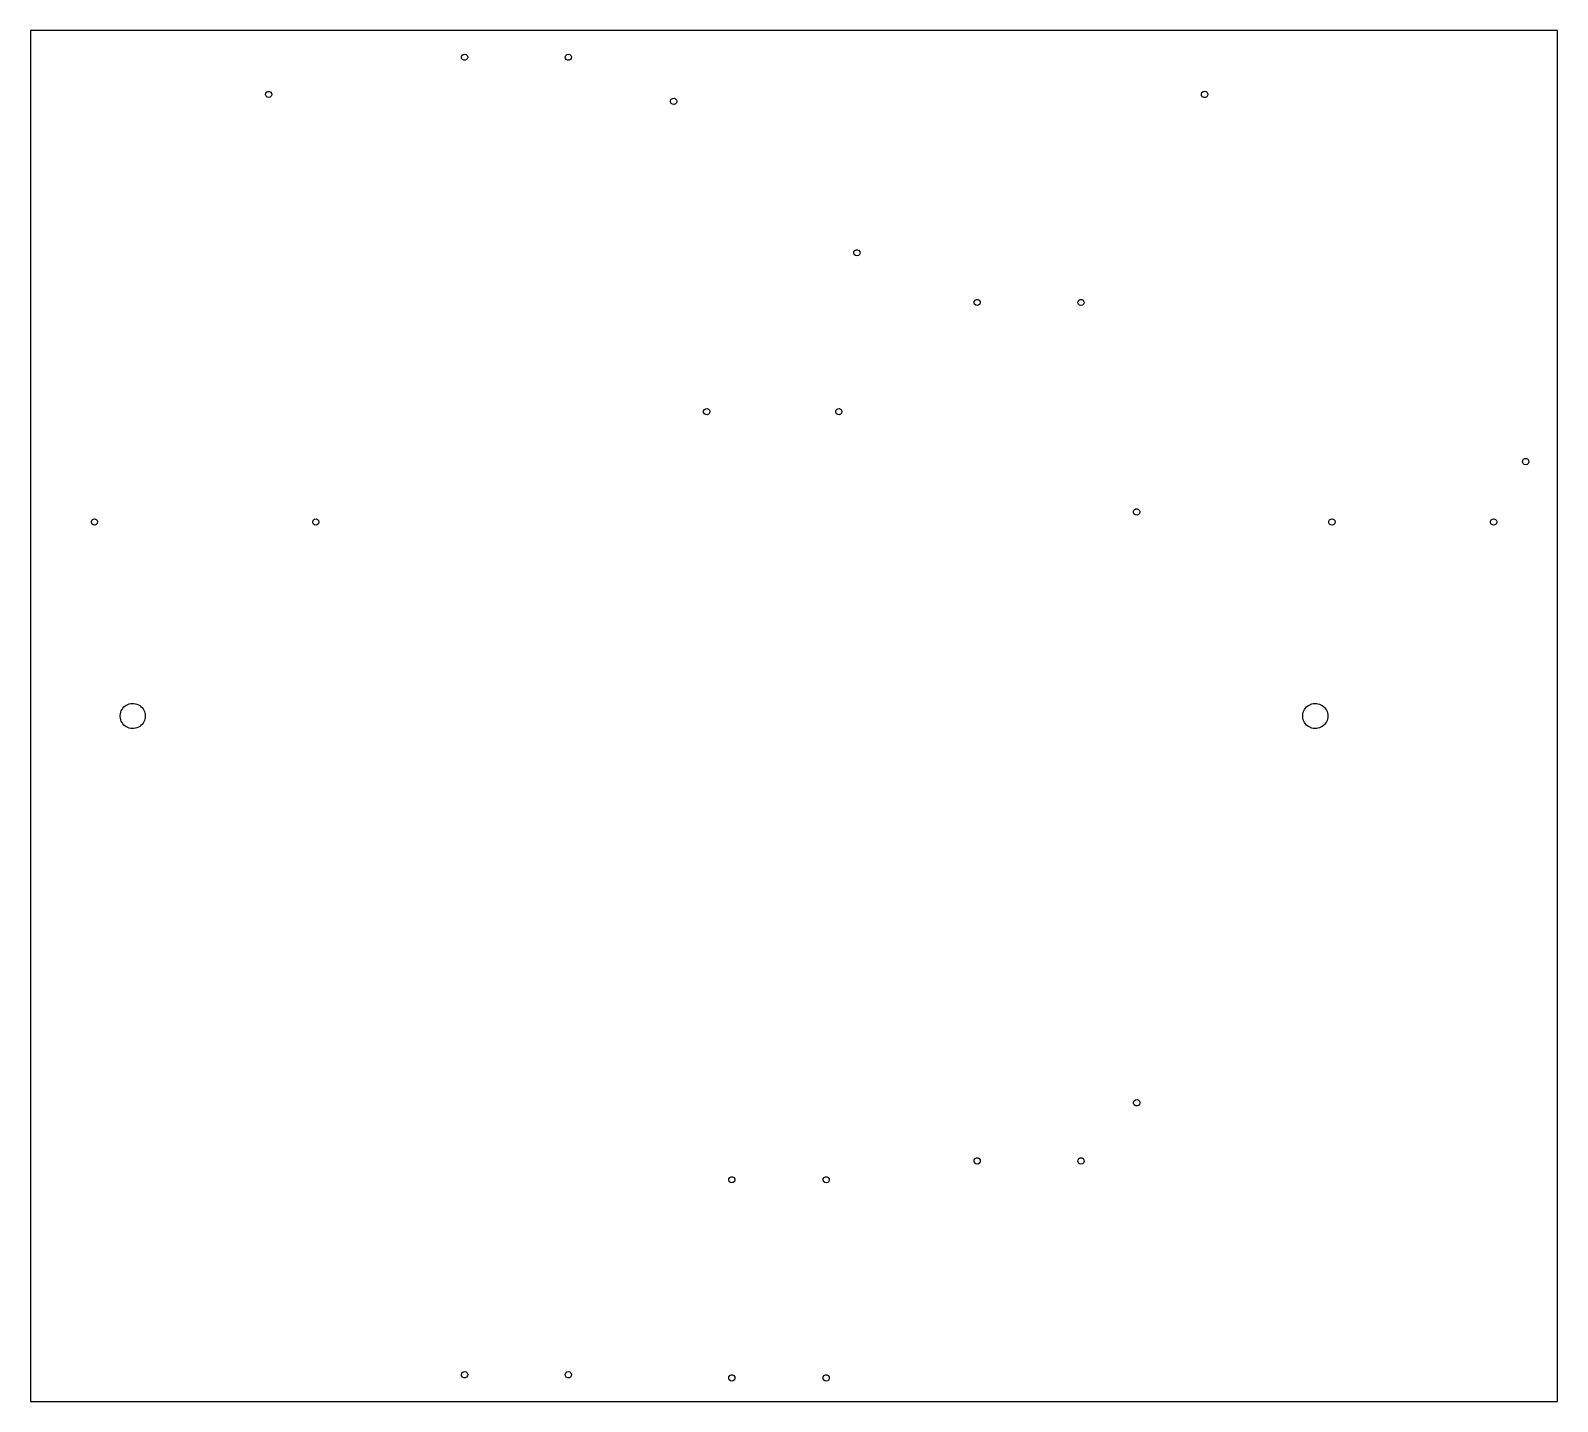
# Model space of a CAD drawing. Header units: metres. Extents: x -243 to 243, y -218 to 218.
import ezdxf

# ---------------------------------------------------------------- set-up
doc = ezdxf.new("R2010")
doc.units = ezdxf.units.M

msp = doc.modelspace()

# ---------------------------------------------------------------- linework, layer by layer
for p, q in [((242.75, 218), (-242.75, 218)), ((-242.75, 218), (-242.75, -218)), ((242.75, -218), (242.75, 218)), ((-105.743, 209.621), (-105.573, 210.068)), ((-105.685, 209.145), (-105.743, 209.621)), ((-105.413, 208.751), (-105.685, 209.145)), ((-105.573, 210.068), (-105.215, 210.385)), ((-105.215, 210.385), (-104.75, 210.5)), ((-104.75, 210.5), (-104.285, 210.385)), ((-104.285, 210.385), (-103.927, 210.068)), ((-103.815, 209.145), (-104.087, 208.751)), ((-103.927, 210.068), (-103.757, 209.621)), ((-103.757, 209.621), (-103.815, 209.145)), ((-72.7427, 209.621), (-72.573, 210.068)), ((-72.685, 209.145), (-72.7427, 209.621)), ((-72.4131, 208.751), (-72.685, 209.145)), ((-72.573, 210.068), (-72.2147, 210.385)), ((-72.2147, 210.385), (-71.75, 210.5)), ((-71.75, 210.5), (-71.2853, 210.385)), ((-71.2853, 210.385), (-70.927, 210.068)), ((-70.815, 209.145), (-71.0869, 208.751)), ((-70.927, 210.068), (-70.7573, 209.621)), ((-70.7573, 209.621), (-70.815, 209.145)), ((-104.989, 208.529), (-105.413, 208.751)), ((-104.511, 208.529), (-104.989, 208.529)), ((-104.087, 208.751), (-104.511, 208.529)), ((-71.9893, 208.529), (-72.4131, 208.751)), ((-71.5107, 208.529), (-71.9893, 208.529)), ((-71.0869, 208.751), (-71.5107, 208.529)), ((-168.043, 197.569), (-167.985, 198.045)), ((-167.873, 197.122), (-168.043, 197.569)), ((-167.985, 198.045), (-167.713, 198.439)), ((-167.515, 196.805), (-167.873, 197.122)), ((-167.713, 198.439), (-167.289, 198.661)), ((-167.05, 196.69), (-167.515, 196.805)), ((-167.289, 198.661), (-166.811, 198.661)), ((-166.585, 196.805), (-167.05, 196.69)), ((-166.811, 198.661), (-166.387, 198.439)), ((-166.227, 197.122), (-166.585, 196.805)), ((-166.387, 198.439), (-166.115, 198.045)), ((-166.057, 197.569), (-166.227, 197.122)), ((-166.115, 198.045), (-166.057, 197.569)), ((-39.2309, 195.739), (-39.0085, 196.163)), ((-39.2309, 195.261), (-39.2309, 195.739)), ((-39.0085, 194.837), (-39.2309, 195.261)), ((-39.0085, 196.163), (-38.6146, 196.435)), ((-38.6146, 194.565), (-39.0085, 194.837)), ((-38.6146, 196.435), (-38.1395, 196.493)), ((-38.1395, 194.507), (-38.6146, 194.565)), ((-38.1395, 196.493), (-37.6919, 196.323)), ((-37.6919, 194.677), (-38.1395, 194.507)), ((-37.6919, 196.323), (-37.3745, 195.965)), ((-37.3745, 195.035), (-37.6919, 194.677)), ((-37.3745, 195.965), (-37.26, 195.5)), ((-37.26, 195.5), (-37.3745, 195.035)), ((129.557, 197.811), (129.727, 198.258)), ((129.615, 197.335), (129.557, 197.811)), ((129.887, 196.941), (129.615, 197.335)), ((129.727, 198.258), (130.085, 198.575)), ((130.311, 196.719), (129.887, 196.941)), ((130.085, 198.575), (130.55, 198.69)), ((130.789, 196.719), (130.311, 196.719)), ((130.55, 198.69), (131.015, 198.575)), ((131.213, 196.941), (130.789, 196.719)), ((131.015, 198.575), (131.373, 198.258)), ((131.485, 197.335), (131.213, 196.941)), ((131.373, 198.258), (131.543, 197.811)), ((131.543, 197.811), (131.485, 197.335)), ((19.0073, 147.179), (19.065, 147.655)), ((19.177, 146.732), (19.0073, 147.179)), ((19.065, 147.655), (19.3369, 148.049)), ((19.5353, 146.415), (19.177, 146.732)), ((19.3369, 148.049), (19.7607, 148.271)), ((20, 146.3), (19.5353, 146.415)), ((19.7607, 148.271), (20.2393, 148.271)), ((20.4647, 146.415), (20, 146.3)), ((20.2393, 148.271), (20.6631, 148.049)), ((20.823, 146.732), (20.4647, 146.415)), ((20.6631, 148.049), (20.935, 147.655)), ((20.9927, 147.179), (20.823, 146.732)), ((20.935, 147.655), (20.9927, 147.179)), ((57.2573, 131.379), (57.315, 131.855)), ((57.427, 130.932), (57.2573, 131.379)), ((57.315, 131.855), (57.5869, 132.249)), ((57.5869, 132.249), (58.0107, 132.471)), ((58.0107, 132.471), (58.4893, 132.471)), ((58.4893, 132.471), (58.9131, 132.249)), ((58.9131, 132.249), (59.185, 131.855)), ((59.2427, 131.379), (59.073, 130.932)), ((59.185, 131.855), (59.2427, 131.379)), ((90.2573, 131.379), (90.315, 131.855)), ((90.427, 130.932), (90.2573, 131.379)), ((90.315, 131.855), (90.5869, 132.249)), ((90.5869, 132.249), (91.0107, 132.471)), ((91.0107, 132.471), (91.4893, 132.471)), ((91.4893, 132.471), (91.9131, 132.249)), ((91.9131, 132.249), (92.185, 131.855)), ((92.2427, 131.379), (92.073, 130.932)), ((92.185, 131.855), (92.2427, 131.379)), ((57.7853, 130.615), (57.427, 130.932)), ((58.25, 130.5), (57.7853, 130.615)), ((58.7147, 130.615), (58.25, 130.5)), ((59.073, 130.932), (58.7147, 130.615)), ((90.7853, 130.615), (90.427, 130.932)), ((91.25, 130.5), (90.7853, 130.615)), ((91.7147, 130.615), (91.25, 130.5)), ((92.073, 130.932), (91.7147, 130.615)), ((-28.7309, 97.0393), (-28.5085, 97.4631)), ((-28.5085, 97.4631), (-28.1146, 97.735)), ((-28.1146, 97.735), (-27.6395, 97.7927)), ((-27.6395, 97.7927), (-27.1919, 97.623)), ((-27.1919, 97.623), (-26.8745, 97.2647)), ((-26.8745, 97.2647), (-26.76, 96.8)), ((13.2891, 97.0393), (13.5115, 97.4631)), ((13.5115, 97.4631), (13.9054, 97.735)), ((13.9054, 97.735), (14.3805, 97.7927)), ((14.3805, 97.7927), (14.8281, 97.623)), ((14.8281, 97.623), (15.1455, 97.2647)), ((15.1455, 97.2647), (15.26, 96.8)), ((-28.7309, 96.5607), (-28.7309, 97.0393)), ((-28.5085, 96.1369), (-28.7309, 96.5607)), ((-28.1146, 95.865), (-28.5085, 96.1369)), ((-27.6395, 95.8073), (-28.1146, 95.865)), ((-27.1919, 95.977), (-27.6395, 95.8073)), ((-26.8745, 96.3353), (-27.1919, 95.977)), ((-26.76, 96.8), (-26.8745, 96.3353)), ((13.2891, 96.5607), (13.2891, 97.0393)), ((13.5115, 96.1369), (13.2891, 96.5607)), ((13.9054, 95.865), (13.5115, 96.1369)), ((14.3805, 95.8073), (13.9054, 95.865)), ((14.8281, 95.977), (14.3805, 95.8073)), ((15.1455, 96.3353), (14.8281, 95.977)), ((15.26, 96.8), (15.1455, 96.3353)), ((231.657, 80.7795), (231.715, 81.2546)), ((231.827, 80.3319), (231.657, 80.7795)), ((231.715, 81.2546), (231.987, 81.6485)), ((232.185, 80.0145), (231.827, 80.3319)), ((231.987, 81.6485), (232.411, 81.8709)), ((232.65, 79.9), (232.185, 80.0145)), ((232.411, 81.8709), (232.889, 81.8709)), ((233.115, 80.0145), (232.65, 79.9)), ((232.889, 81.8709), (233.313, 81.6485)), ((233.473, 80.3319), (233.115, 80.0145)), ((233.313, 81.6485), (233.585, 81.2546)), ((233.643, 80.7795), (233.473, 80.3319)), ((233.585, 81.2546), (233.643, 80.7795)), ((107.979, 65.1393), (108.201, 65.5631)), ((107.979, 64.6607), (107.979, 65.1393)), ((108.201, 64.2369), (107.979, 64.6607)), ((108.201, 65.5631), (108.595, 65.835)), ((108.595, 63.965), (108.201, 64.2369)), ((108.595, 65.835), (109.071, 65.8927)), ((109.071, 63.9073), (108.595, 63.965)), ((109.071, 65.8927), (109.518, 65.723)), ((109.518, 64.077), (109.071, 63.9073)), ((109.518, 65.723), (109.835, 65.3647)), ((109.835, 64.4353), (109.518, 64.077)), ((109.835, 65.3647), (109.95, 64.9)), ((109.95, 64.9), (109.835, 64.4353)), ((-223.411, 61.9393), (-223.189, 62.3631)), ((-223.411, 61.4607), (-223.411, 61.9393)), ((-223.189, 61.0369), (-223.411, 61.4607)), ((-223.189, 62.3631), (-222.795, 62.635)), ((-222.795, 60.765), (-223.189, 61.0369)), ((-222.795, 62.635), (-222.319, 62.6927)), ((-222.319, 60.7073), (-222.795, 60.765)), ((-222.319, 62.6927), (-221.872, 62.523)), ((-221.872, 60.877), (-222.319, 60.7073)), ((-221.872, 62.523), (-221.555, 62.1647)), ((-221.555, 61.2353), (-221.872, 60.877)), ((-221.555, 62.1647), (-221.44, 61.7)), ((-221.44, 61.7), (-221.555, 61.2353)), ((-153.031, 61.9393), (-152.809, 62.3631)), ((-153.031, 61.4607), (-153.031, 61.9393)), ((-152.809, 61.0369), (-153.031, 61.4607)), ((-152.809, 62.3631), (-152.415, 62.635)), ((-152.415, 60.765), (-152.809, 61.0369)), ((-152.415, 62.635), (-151.939, 62.6927)), ((-151.939, 60.7073), (-152.415, 60.765)), ((-151.939, 62.6927), (-151.492, 62.523)), ((-151.492, 60.877), (-151.939, 60.7073)), ((-151.492, 62.523), (-151.175, 62.1647)), ((-151.175, 61.2353), (-151.492, 60.877)), ((-151.175, 62.1647), (-151.06, 61.7)), ((-151.06, 61.7), (-151.175, 61.2353)), ((170.089, 61.9393), (170.311, 62.3631)), ((170.089, 61.4607), (170.089, 61.9393)), ((170.311, 61.0369), (170.089, 61.4607)), ((170.311, 62.3631), (170.705, 62.635)), ((170.705, 60.765), (170.311, 61.0369)), ((170.705, 62.635), (171.181, 62.6927)), ((171.181, 60.7073), (170.705, 60.765)), ((171.181, 62.6927), (171.628, 62.523)), ((171.628, 60.877), (171.181, 60.7073)), ((171.628, 62.523), (171.945, 62.1647)), ((171.945, 61.2353), (171.628, 60.877)), ((171.945, 62.1647), (172.06, 61.7)), ((172.06, 61.7), (171.945, 61.2353)), ((221.469, 61.9393), (221.691, 62.3631)), ((221.469, 61.4607), (221.469, 61.9393)), ((221.691, 61.0369), (221.469, 61.4607)), ((221.691, 62.3631), (222.085, 62.635)), ((222.085, 60.765), (221.691, 61.0369)), ((222.085, 62.635), (222.561, 62.6927)), ((222.561, 60.7073), (222.085, 60.765)), ((222.561, 62.6927), (223.008, 62.523)), ((223.008, 60.877), (222.561, 60.7073)), ((223.008, 62.523), (223.325, 62.1647)), ((223.325, 61.2353), (223.008, 60.877)), ((223.325, 62.1647), (223.44, 61.7)), ((223.44, 61.7), (223.325, 61.2353)), ((-214.242, 0.24624), (-214.182, 0.735)), ((-214.242, -0.24624), (-214.242, 0.24624)), ((-214.182, 0.735), (-214.062, 1.21261)), ((-214.062, 1.21261), (-213.884, 1.67184)), ((-213.884, 1.67184), (-213.651, 2.10573)), ((-213.651, 2.10573), (-213.366, 2.5077)), ((-213.366, 2.5077), (-213.035, 2.87165)), ((-213.035, 2.87165), (-212.661, 3.19207)), ((-212.661, 3.19207), (-212.25, 3.4641)), ((-212.25, 3.4641), (-211.809, 3.68362)), ((-211.809, 3.68362), (-211.345, 3.8473)), ((-211.345, 3.8473), (-210.864, 3.95266)), ((-210.864, 3.95266), (-210.373, 3.9981)), ((-210.373, 3.9981), (-209.881, 3.98294)), ((-209.881, 3.98294), (-209.394, 3.90739)), ((-209.394, 3.90739), (-208.921, 3.77262)), ((-208.921, 3.77262), (-208.467, 3.58065)), ((-208.467, 3.58065), (-208.041, 3.33441)), ((-208.041, 3.33441), (-207.648, 3.03762)), ((-207.648, 3.03762), (-207.294, 2.69478)), ((-207.294, 2.69478), (-206.985, 2.3111)), ((-206.985, 2.3111), (-206.726, 1.89237)), ((-206.726, 1.89237), (-206.52, 1.44497)), ((-206.52, 1.44497), (-206.371, 0.97566)), ((-206.371, 0.97566), (-206.28, 0.49155)), ((-206.28, 0.49155), (-206.25, 0)), ((-206.25, 0), (-206.28, -0.49155)), ((161.758, 0.24624), (161.818, 0.735)), ((161.758, -0.24624), (161.758, 0.24624)), ((161.818, 0.735), (161.938, 1.21261)), ((161.938, 1.21261), (162.116, 1.67184)), ((162.116, 1.67184), (162.349, 2.10573)), ((162.349, 2.10573), (162.634, 2.5077)), ((162.634, 2.5077), (162.965, 2.87165)), ((162.965, 2.87165), (163.339, 3.19207)), ((163.339, 3.19207), (163.75, 3.4641)), ((163.75, 3.4641), (164.191, 3.68362)), ((164.191, 3.68362), (164.655, 3.8473)), ((164.655, 3.8473), (165.136, 3.95266)), ((165.136, 3.95266), (165.627, 3.9981)), ((165.627, 3.9981), (166.119, 3.98294)), ((166.119, 3.98294), (166.606, 3.90739)), ((166.606, 3.90739), (167.079, 3.77262)), ((167.079, 3.77262), (167.533, 3.58065)), ((167.533, 3.58065), (167.959, 3.33441)), ((167.959, 3.33441), (168.352, 3.03762)), ((168.352, 3.03762), (168.706, 2.69478)), ((168.706, 2.69478), (169.015, 2.3111)), ((169.015, 2.3111), (169.274, 1.89237)), ((169.274, 1.89237), (169.48, 1.44497)), ((169.48, 1.44497), (169.629, 0.97566)), ((169.629, 0.97566), (169.72, 0.49155)), ((169.72, 0.49155), (169.75, 0)), ((169.75, 0), (169.72, -0.49155)), ((-214.182, -0.735), (-214.242, -0.24624)), ((-214.062, -1.21261), (-214.182, -0.735)), ((-213.884, -1.67184), (-214.062, -1.21261)), ((-213.651, -2.10573), (-213.884, -1.67184)), ((-213.366, -2.5077), (-213.651, -2.10573)), ((-213.035, -2.87165), (-213.366, -2.5077)), ((-212.661, -3.19207), (-213.035, -2.87165)), ((-212.25, -3.4641), (-212.661, -3.19207)), ((-211.809, -3.68362), (-212.25, -3.4641)), ((-211.345, -3.8473), (-211.809, -3.68362)), ((-210.864, -3.95266), (-211.345, -3.8473)), ((-210.373, -3.9981), (-210.864, -3.95266)), ((-209.881, -3.98294), (-210.373, -3.9981)), ((-209.394, -3.90739), (-209.881, -3.98294)), ((-208.921, -3.77262), (-209.394, -3.90739)), ((-208.467, -3.58065), (-208.921, -3.77262)), ((-208.041, -3.33441), (-208.467, -3.58065)), ((-207.648, -3.03762), (-208.041, -3.33441)), ((-207.294, -2.69478), (-207.648, -3.03762)), ((-206.985, -2.3111), (-207.294, -2.69478)), ((-206.726, -1.89237), (-206.985, -2.3111)), ((-206.52, -1.44497), (-206.726, -1.89237)), ((-206.371, -0.97566), (-206.52, -1.44497)), ((-206.28, -0.49155), (-206.371, -0.97566)), ((161.818, -0.735), (161.758, -0.24624)), ((161.938, -1.21261), (161.818, -0.735)), ((162.116, -1.67184), (161.938, -1.21261)), ((162.349, -2.10573), (162.116, -1.67184)), ((162.634, -2.5077), (162.349, -2.10573)), ((162.965, -2.87165), (162.634, -2.5077)), ((163.339, -3.19207), (162.965, -2.87165)), ((163.75, -3.4641), (163.339, -3.19207)), ((164.191, -3.68362), (163.75, -3.4641)), ((164.655, -3.8473), (164.191, -3.68362)), ((165.136, -3.95266), (164.655, -3.8473)), ((165.627, -3.9981), (165.136, -3.95266)), ((166.119, -3.98294), (165.627, -3.9981)), ((166.606, -3.90739), (166.119, -3.98294)), ((167.079, -3.77262), (166.606, -3.90739)), ((167.533, -3.58065), (167.079, -3.77262)), ((167.959, -3.33441), (167.533, -3.58065)), ((168.352, -3.03762), (167.959, -3.33441)), ((168.706, -2.69478), (168.352, -3.03762)), ((169.015, -2.3111), (168.706, -2.69478)), ((169.274, -1.89237), (169.015, -2.3111)), ((169.48, -1.44497), (169.274, -1.89237)), ((169.629, -0.97566), (169.48, -1.44497)), ((169.72, -0.49155), (169.629, -0.97566)), ((107.979, -122.761), (108.201, -122.337)), ((107.979, -123.239), (107.979, -122.761)), ((108.201, -123.663), (107.979, -123.239)), ((108.201, -122.337), (108.595, -122.065)), ((108.595, -123.935), (108.201, -123.663)), ((108.595, -122.065), (109.071, -122.007)), ((109.071, -123.993), (108.595, -123.935)), ((109.071, -122.007), (109.518, -122.177)), ((109.518, -123.823), (109.071, -123.993)), ((109.518, -122.177), (109.835, -122.535)), ((109.835, -123.465), (109.518, -123.823)), ((109.835, -122.535), (109.95, -123)), ((109.95, -123), (109.835, -123.465)), ((57.315, -141.145), (57.5869, -140.751)), ((57.5869, -140.751), (58.0107, -140.529)), ((58.0107, -140.529), (58.4893, -140.529)), ((58.4893, -140.529), (58.9131, -140.751)), ((58.9131, -140.751), (59.185, -141.145)), ((90.315, -141.145), (90.5869, -140.751)), ((90.5869, -140.751), (91.0107, -140.529)), ((91.0107, -140.529), (91.4893, -140.529)), ((91.4893, -140.529), (91.9131, -140.751)), ((91.9131, -140.751), (92.185, -141.145)), ((57.2573, -141.621), (57.315, -141.145)), ((57.427, -142.068), (57.2573, -141.621)), ((57.7853, -142.385), (57.427, -142.068)), ((58.25, -142.5), (57.7853, -142.385)), ((58.7147, -142.385), (58.25, -142.5)), ((59.073, -142.068), (58.7147, -142.385)), ((59.2427, -141.621), (59.073, -142.068)), ((59.185, -141.145), (59.2427, -141.621)), ((90.2573, -141.621), (90.315, -141.145)), ((90.427, -142.068), (90.2573, -141.621)), ((90.7853, -142.385), (90.427, -142.068)), ((91.25, -142.5), (90.7853, -142.385)), ((91.7147, -142.385), (91.25, -142.5)), ((92.073, -142.068), (91.7147, -142.385)), ((92.2427, -141.621), (92.073, -142.068)), ((92.185, -141.145), (92.2427, -141.621)), ((-20.7527, -147.621), (-20.695, -147.145)), ((-20.583, -148.068), (-20.7527, -147.621)), ((-20.695, -147.145), (-20.4231, -146.751)), ((-20.2247, -148.385), (-20.583, -148.068)), ((-20.4231, -146.751), (-19.9993, -146.529)), ((-19.76, -148.5), (-20.2247, -148.385)), ((-19.9993, -146.529), (-19.5207, -146.529)), ((-19.2953, -148.385), (-19.76, -148.5)), ((-19.5207, -146.529), (-19.0969, -146.751)), ((-18.937, -148.068), (-19.2953, -148.385)), ((-19.0969, -146.751), (-18.825, -147.145)), ((-18.7673, -147.621), (-18.937, -148.068)), ((-18.825, -147.145), (-18.7673, -147.621)), ((9.24729, -147.621), (9.30498, -147.145)), ((9.41702, -148.068), (9.24729, -147.621)), ((9.30498, -147.145), (9.57688, -146.751)), ((9.77528, -148.385), (9.41702, -148.068)), ((9.57688, -146.751), (10.0007, -146.529)), ((10.24, -148.5), (9.77528, -148.385)), ((10.0007, -146.529), (10.4793, -146.529)), ((10.7047, -148.385), (10.24, -148.5)), ((10.4793, -146.529), (10.9031, -146.751)), ((11.063, -148.068), (10.7047, -148.385)), ((10.9031, -146.751), (11.175, -147.145)), ((11.2327, -147.621), (11.063, -148.068)), ((11.175, -147.145), (11.2327, -147.621)), ((-105.573, -208.932), (-105.215, -208.615)), ((-105.215, -208.615), (-104.75, -208.5)), ((-104.75, -208.5), (-104.285, -208.615)), ((-104.285, -208.615), (-103.927, -208.932)), ((-72.573, -208.932), (-72.2147, -208.615)), ((-72.2147, -208.615), (-71.75, -208.5)), ((-71.75, -208.5), (-71.2853, -208.615)), ((-71.2853, -208.615), (-70.927, -208.932)), ((-105.743, -209.379), (-105.573, -208.932)), ((-105.685, -209.855), (-105.743, -209.379)), ((-105.413, -210.249), (-105.685, -209.855)), ((-104.989, -210.471), (-105.413, -210.249)), ((-104.511, -210.471), (-104.989, -210.471)), ((-104.087, -210.249), (-104.511, -210.471)), ((-103.815, -209.855), (-104.087, -210.249)), ((-103.927, -208.932), (-103.757, -209.379)), ((-103.757, -209.379), (-103.815, -209.855)), ((-72.7427, -209.379), (-72.573, -208.932)), ((-72.685, -209.855), (-72.7427, -209.379)), ((-72.4131, -210.249), (-72.685, -209.855)), ((-71.9893, -210.471), (-72.4131, -210.249)), ((-71.5107, -210.471), (-71.9893, -210.471)), ((-71.0869, -210.249), (-71.5107, -210.471)), ((-70.815, -209.855), (-71.0869, -210.249)), ((-70.927, -208.932), (-70.7573, -209.379)), ((-70.7573, -209.379), (-70.815, -209.855)), ((-20.7527, -210.621), (-20.695, -210.145)), ((-20.583, -211.068), (-20.7527, -210.621)), ((-20.695, -210.145), (-20.4231, -209.751)), ((-20.2247, -211.385), (-20.583, -211.068)), ((-20.4231, -209.751), (-19.9993, -209.529)), ((-19.76, -211.5), (-20.2247, -211.385)), ((-19.9993, -209.529), (-19.5207, -209.529)), ((-19.2953, -211.385), (-19.76, -211.5)), ((-19.5207, -209.529), (-19.0969, -209.751)), ((-18.937, -211.068), (-19.2953, -211.385)), ((-19.0969, -209.751), (-18.825, -210.145)), ((-18.7673, -210.621), (-18.937, -211.068)), ((-18.825, -210.145), (-18.7673, -210.621)), ((9.24729, -210.621), (9.30498, -210.145)), ((9.41702, -211.068), (9.24729, -210.621)), ((9.30498, -210.145), (9.57688, -209.751)), ((9.77528, -211.385), (9.41702, -211.068)), ((9.57688, -209.751), (10.0007, -209.529)), ((10.24, -211.5), (9.77528, -211.385)), ((10.0007, -209.529), (10.4793, -209.529)), ((10.7047, -211.385), (10.24, -211.5)), ((10.4793, -209.529), (10.9031, -209.751)), ((11.063, -211.068), (10.7047, -211.385)), ((10.9031, -209.751), (11.175, -210.145)), ((11.2327, -210.621), (11.063, -211.068)), ((11.175, -210.145), (11.2327, -210.621)), ((-242.75, -218), (242.75, -218))]:
    msp.add_line(p, q)

doc.saveas('drawing.dxf')
